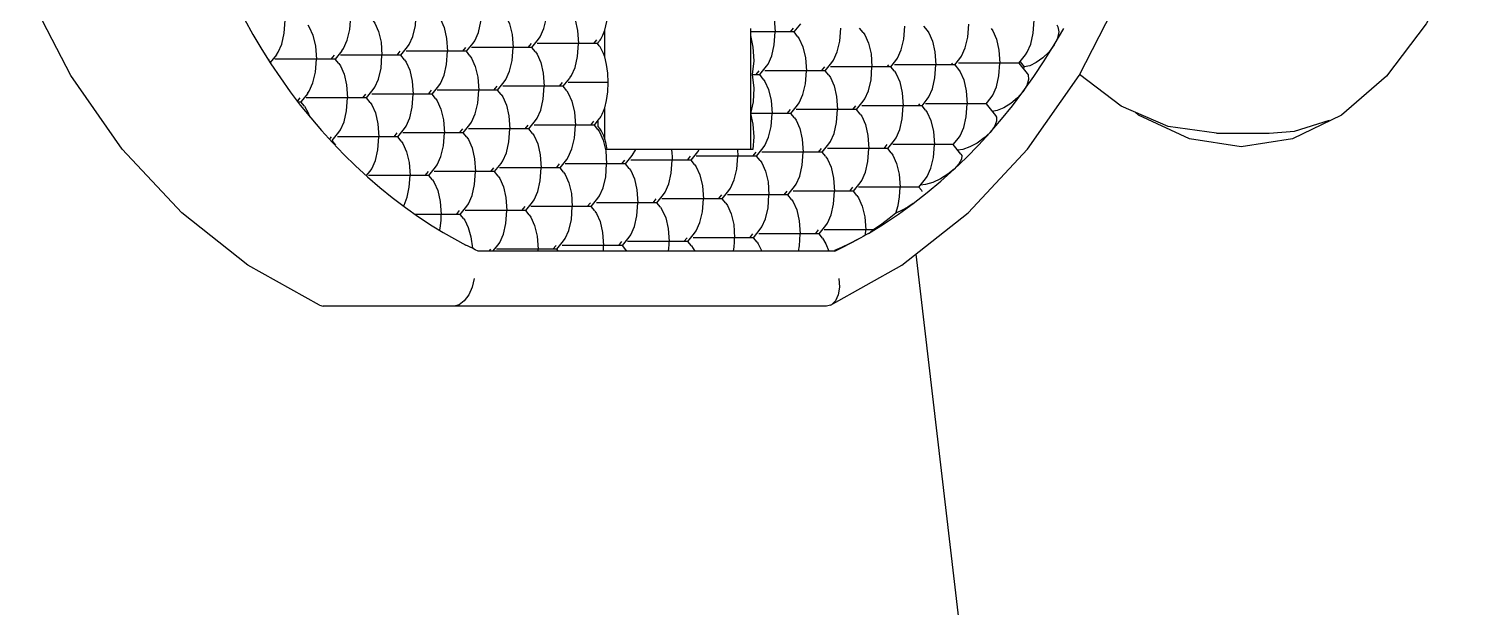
# Model space of a CAD drawing. Extents: x 1551 to 113148, y -1700 to 77018.
# Drawn here: x 13588.38 to 13614.44, y 23858.78 to 23869.32 of the extents above; entities that cross this region are included whole.
import ezdxf

# ---------------------------------------------------------------- set-up
doc = ezdxf.new("R2010")
doc.units = 0
doc.header["$LTSCALE"] = 500
doc.header["$MEASUREMENT"] = 0
doc.linetypes.add('CENTER', pattern=[3, 2.5, -0.25, 0, -0.25])
doc.layers.get('0').update_dxf_attribs({"linetype": 'CONTINUOUS'})

# ---------------------------------------------------------------- blocks, each defined once
blk = doc.blocks.new('platform_top')
at = {"linetype": 'Continuous'}
for p, q in [((-9510.004, 2028.163), (-9509.933, 2028.178)), ((-9509.933, 2028.178), (-9500.768, 2028.178)), ((-9500.697, 2028.163), (-9500.768, 2028.178)), ((-9510.084, 2027.178), (-9503.582, 2027.178)), ((-9507.474, 2027.083), (-9507.533, 2027.178)), ((-9507.474, 2027.083), (-9507.409, 2027.002)), ((-9506.216, 2027.073), (-9506.337, 2026.922)), ((-9506.28, 2027.154), (-9506.299, 2027.178)), ((-9506.28, 2027.154), (-9506.216, 2027.073)), ((-9506.211, 2027.073), (-9506.215, 2027.073)), ((-9506.211, 2027.073), (-9505.116, 2027.073)), ((-9506.199, 2027.002), (-9506.142, 2027.073)), ((-9505.871, 2027.108), (-9505.871, 2027.073)), ((-9505.022, 2027.144), (-9505.144, 2026.992)), ((-9505.05, 2027.178), (-9505.022, 2027.144)), ((-9505.017, 2027.144), (-9505.022, 2027.143)), ((-9505.017, 2027.144), (-9503.923, 2027.144)), ((-9505.006, 2027.073), (-9504.949, 2027.144)), ((-9504.677, 2027.178), (-9504.678, 2027.155)), ((-9504.678, 2027.155), (-9504.678, 2027.144)), ((-9503.857, 2027.178), (-9503.95, 2027.063)), ((-9503.812, 2027.144), (-9503.784, 2027.178)), ((-9503.591, 2027.178), (-9503.535, 2027.151)), ((-9503.535, 2027.151), (-9503.484, 2027.126)), ((-9503.457, 2026.917), (-9503.482, 2027.126)), ((-9503.157, 2026.955), (-9503.365, 2027.066)), ((-9510.79, 2026.79), (-9509.891, 2026.79)), ((-9510.697, 2026.853), (-9510.646, 2026.882)), ((-9509.797, 2026.861), (-9509.918, 2026.71)), ((-9509.861, 2026.941), (-9509.797, 2026.861)), ((-9509.792, 2026.861), (-9509.796, 2026.861)), ((-9509.792, 2026.861), (-9508.697, 2026.861)), ((-9509.78, 2026.79), (-9509.723, 2026.861)), ((-9508.603, 2026.932), (-9508.725, 2026.78)), ((-9508.668, 2027.012), (-9508.603, 2026.932)), ((-9508.598, 2026.932), (-9508.603, 2026.931)), ((-9508.598, 2026.932), (-9507.504, 2026.932)), ((-9508.587, 2026.861), (-9508.53, 2026.932)), ((-9507.409, 2027.002), (-9507.531, 2026.851)), ((-9507.405, 2027.002), (-9507.409, 2027.002)), ((-9507.405, 2027.002), (-9506.31, 2027.002)), ((-9507.393, 2026.932), (-9507.336, 2027.002)), ((-9502.952, 2026.837), (-9503.157, 2026.955)), ((-9502.75, 2026.714), (-9502.952, 2026.837)), ((-9503.325, 2026.588), (-9503.26, 2026.507)), ((-9511.511, 2026.31), (-9511.765, 2026.112)), ((-9508.099, 2026.305), (-9508.035, 2026.224)), ((-9506.841, 2026.295), (-9506.962, 2026.144)), ((-9506.906, 2026.376), (-9506.841, 2026.295)), ((-9506.836, 2026.295), (-9506.841, 2026.295)), ((-9506.836, 2026.295), (-9505.742, 2026.295)), ((-9506.825, 2026.224), (-9506.768, 2026.295)), ((-9505.647, 2026.366), (-9505.769, 2026.215)), ((-9505.712, 2026.446), (-9505.647, 2026.366)), ((-9505.643, 2026.366), (-9505.647, 2026.366)), ((-9505.643, 2026.366), (-9504.548, 2026.366)), ((-9505.631, 2026.295), (-9505.574, 2026.366)), ((-9504.454, 2026.437), (-9504.575, 2026.285)), ((-9504.518, 2026.517), (-9504.454, 2026.437)), ((-9504.449, 2026.437), (-9504.453, 2026.436)), ((-9504.449, 2026.437), (-9503.354, 2026.437)), ((-9504.437, 2026.366), (-9504.38, 2026.437)), ((-9503.26, 2026.507), (-9503.381, 2026.356)), ((-9503.255, 2026.507), (-9503.26, 2026.507)), ((-9503.255, 2026.507), (-9502.44, 2026.507)), ((-9503.244, 2026.437), (-9503.187, 2026.507)), ((-9502.024, 2026.202), (-9502.262, 2026.382)), ((-9511.616, 2026.012), (-9511.737, 2025.861)), ((-9511.66, 2026.068), (-9511.67, 2026.088)), ((-9511.66, 2026.068), (-9511.616, 2026.012)), ((-9511.611, 2026.012), (-9511.615, 2026.012)), ((-9511.611, 2026.012), (-9510.516, 2026.012)), ((-9510.422, 2026.083), (-9510.543, 2025.932)), ((-9510.487, 2026.164), (-9510.422, 2026.083)), ((-9510.417, 2026.083), (-9510.422, 2026.083)), ((-9510.417, 2026.083), (-9509.323, 2026.083)), ((-9510.406, 2026.012), (-9510.349, 2026.083)), ((-9509.228, 2026.154), (-9509.35, 2026.002)), ((-9509.293, 2026.234), (-9509.228, 2026.154)), ((-9509.224, 2026.154), (-9509.228, 2026.154)), ((-9509.224, 2026.154), (-9508.129, 2026.154)), ((-9509.212, 2026.083), (-9509.155, 2026.154)), ((-9508.035, 2026.224), (-9508.156, 2026.073)), ((-9508.03, 2026.224), (-9508.034, 2026.224)), ((-9508.03, 2026.224), (-9506.935, 2026.224)), ((-9508.018, 2026.154), (-9507.961, 2026.224)), ((-9511.736, 2025.965), (-9511.644, 2025.977)), ((-9503.95, 2025.81), (-9503.885, 2025.729)), ((-9502.691, 2025.8), (-9502.813, 2025.649)), ((-9502.756, 2025.881), (-9502.691, 2025.8)), ((-9502.687, 2025.8), (-9502.691, 2025.8)), ((-9502.687, 2025.8), (-9501.592, 2025.8)), ((-9502.675, 2025.729), (-9502.618, 2025.8)), ((-9501.551, 2025.805), (-9501.619, 2025.72)), ((-9501.353, 2025.623), (-9501.572, 2025.824)), ((-9508.725, 2025.527), (-9508.66, 2025.447)), ((-9507.466, 2025.517), (-9507.588, 2025.366)), ((-9507.531, 2025.598), (-9507.466, 2025.517)), ((-9507.462, 2025.517), (-9507.466, 2025.517)), ((-9507.462, 2025.517), (-9506.367, 2025.517)), ((-9507.45, 2025.447), (-9507.393, 2025.517)), ((-9506.272, 2025.588), (-9506.394, 2025.437)), ((-9506.337, 2025.669), (-9506.272, 2025.588)), ((-9506.268, 2025.588), (-9506.272, 2025.588)), ((-9506.268, 2025.588), (-9505.173, 2025.588)), ((-9506.256, 2025.517), (-9506.199, 2025.588)), ((-9505.911, 2025.351), (-9505.928, 2025.588)), ((-9505.079, 2025.659), (-9505.2, 2025.507)), ((-9505.144, 2025.739), (-9505.079, 2025.659)), ((-9505.074, 2025.659), (-9505.079, 2025.659)), ((-9505.074, 2025.659), (-9503.979, 2025.659)), ((-9505.063, 2025.588), (-9505.006, 2025.659)), ((-9503.885, 2025.729), (-9504.007, 2025.578)), ((-9503.881, 2025.729), (-9503.885, 2025.729)), ((-9503.881, 2025.729), (-9502.786, 2025.729)), ((-9503.869, 2025.659), (-9503.812, 2025.729)), ((-9501.141, 2025.416), (-9501.353, 2025.623)), ((-9512.417, 2025.325), (-9512.325, 2025.339)), ((-9512.381, 2025.409), (-9512.241, 2025.234)), ((-9512.241, 2025.234), (-9512.334, 2025.119)), ((-9512.236, 2025.234), (-9512.241, 2025.234)), ((-9512.236, 2025.234), (-9511.141, 2025.234)), ((-9511.047, 2025.305), (-9511.169, 2025.154)), ((-9511.112, 2025.386), (-9511.047, 2025.305)), ((-9511.043, 2025.305), (-9511.047, 2025.305)), ((-9511.043, 2025.305), (-9509.948, 2025.305)), ((-9511.031, 2025.234), (-9510.974, 2025.305)), ((-9509.853, 2025.376), (-9509.975, 2025.225)), ((-9509.918, 2025.456), (-9509.853, 2025.376)), ((-9509.849, 2025.376), (-9509.853, 2025.376)), ((-9509.849, 2025.376), (-9508.754, 2025.376)), ((-9509.837, 2025.305), (-9509.78, 2025.376)), ((-9508.66, 2025.447), (-9508.781, 2025.295)), ((-9508.655, 2025.447), (-9508.66, 2025.446)), ((-9508.655, 2025.447), (-9507.56, 2025.447)), ((-9508.644, 2025.376), (-9508.587, 2025.447)), ((-9508.588, 2025.328), (-9505.938, 2025.328)), ((-9508.547, 2023.247), (-9508.547, 2025.328)), ((-9507.588, 2025.366), (-9507.614, 2025.328)), ((-9506.394, 2025.437), (-9506.458, 2025.328)), ((-9505.866, 2025.154), (-9505.911, 2025.351)), ((-9500.935, 2025.201), (-9501.141, 2025.416)), ((-9500.994, 2025.244), (-9500.929, 2025.164)), ((-9517.032, 2025.028), (-9517.997, 2025.028)), ((-9505.894, 2025.132), (-9505.894, 2024.567)), ((-9505.799, 2025.004), (-9505.866, 2025.154)), ((-9505.769, 2024.962), (-9505.799, 2025.004)), ((-9505.769, 2024.961), (-9505.704, 2024.881)), ((-9504.575, 2025.032), (-9504.51, 2024.952)), ((-9503.317, 2025.022), (-9503.438, 2024.871)), ((-9503.381, 2025.103), (-9503.317, 2025.022)), ((-9503.312, 2025.022), (-9503.317, 2025.022)), ((-9503.312, 2025.022), (-9502.217, 2025.022)), ((-9503.3, 2024.952), (-9503.244, 2025.022)), ((-9502.123, 2025.093), (-9502.245, 2024.942)), ((-9502.188, 2025.174), (-9502.123, 2025.093)), ((-9502.119, 2025.093), (-9502.123, 2025.093)), ((-9502.119, 2025.093), (-9501.024, 2025.093)), ((-9502.107, 2025.022), (-9502.05, 2025.093)), ((-9500.929, 2025.164), (-9501.051, 2025.012)), ((-9500.734, 2024.979), (-9500.935, 2025.201)), ((-9500.913, 2025.093), (-9500.885, 2025.128)), ((-9500.539, 2024.75), (-9500.734, 2024.979)), ((-9512.838, 2024.492), (-9513.012, 2024.709)), ((-9509.35, 2024.749), (-9509.285, 2024.669)), ((-9505.704, 2024.881), (-9505.794, 2024.769)), ((-9505.775, 2024.909), (-9505.775, 2024.81)), ((-9505.7, 2024.881), (-9505.704, 2024.881)), ((-9505.7, 2024.881), (-9504.605, 2024.881)), ((-9505.688, 2024.81), (-9505.631, 2024.881)), ((-9504.51, 2024.952), (-9504.632, 2024.8)), ((-9504.506, 2024.952), (-9504.51, 2024.951)), ((-9504.506, 2024.952), (-9503.411, 2024.952)), ((-9504.494, 2024.881), (-9504.437, 2024.952)), ((-9500.349, 2024.515), (-9500.539, 2024.75)), ((-9520.132, 2023.991), (-9519.312, 2024.698)), ((-9513.041, 2024.616), (-9512.949, 2024.631)), ((-9512.838, 2024.492), (-9512.931, 2024.376)), ((-9512.833, 2024.492), (-9512.837, 2024.492)), ((-9512.833, 2024.492), (-9511.738, 2024.492)), ((-9511.672, 2024.527), (-9511.766, 2024.411)), ((-9511.737, 2024.608), (-9511.672, 2024.527)), ((-9511.668, 2024.527), (-9511.672, 2024.527)), ((-9511.668, 2024.527), (-9510.573, 2024.527)), ((-9511.628, 2024.492), (-9511.599, 2024.527)), ((-9510.479, 2024.598), (-9510.6, 2024.447)), ((-9510.543, 2024.679), (-9510.479, 2024.598)), ((-9510.474, 2024.598), (-9510.479, 2024.598)), ((-9510.474, 2024.598), (-9509.379, 2024.598)), ((-9510.462, 2024.527), (-9510.406, 2024.598)), ((-9509.285, 2024.669), (-9509.407, 2024.517)), ((-9509.281, 2024.669), (-9509.285, 2024.669)), ((-9509.269, 2024.598), (-9509.212, 2024.669)), ((-9501.619, 2024.467), (-9501.555, 2024.386)), ((-9500.483, 2024.305), (-9500.361, 2024.457)), ((-9500.426, 2024.537), (-9500.361, 2024.457)), ((-9500.305, 2024.457), (-9500.361, 2024.457)), ((-9500.165, 2024.272), (-9500.349, 2024.515)), ((-9500.303, 2024.438), (-9500.345, 2024.386)), ((-9505.2, 2024.254), (-9505.136, 2024.174)), ((-9503.942, 2024.245), (-9504.064, 2024.093)), ((-9504.007, 2024.325), (-9503.942, 2024.245)), ((-9503.937, 2024.245), (-9503.942, 2024.244)), ((-9503.937, 2024.245), (-9502.843, 2024.245)), ((-9503.926, 2024.174), (-9503.869, 2024.245)), ((-9502.748, 2024.315), (-9502.87, 2024.164)), ((-9502.813, 2024.396), (-9502.748, 2024.315)), ((-9502.744, 2024.315), (-9502.748, 2024.315)), ((-9502.744, 2024.315), (-9501.649, 2024.315)), ((-9502.732, 2024.245), (-9502.675, 2024.315)), ((-9501.555, 2024.386), (-9501.676, 2024.235)), ((-9501.55, 2024.386), (-9501.554, 2024.386)), ((-9501.55, 2024.386), (-9500.455, 2024.386)), ((-9501.538, 2024.315), (-9501.482, 2024.386)), ((-9499.987, 2024.022), (-9500.165, 2024.272)), ((-9514.531, 2023.977), (-9515.3, 2022.483)), ((-9513.434, 2023.75), (-9513.586, 2023.939)), ((-9509.975, 2023.972), (-9509.91, 2023.891)), ((-9508.717, 2023.962), (-9508.838, 2023.81)), ((-9508.781, 2024.042), (-9508.717, 2023.962)), ((-9508.58, 2023.962), (-9508.717, 2023.962)), ((-9508.7, 2023.891), (-9508.644, 2023.962)), ((-9505.953, 2024.103), (-9505.226, 2024.103)), ((-9505.136, 2024.174), (-9505.257, 2024.023)), ((-9505.131, 2024.174), (-9505.135, 2024.174)), ((-9505.131, 2024.174), (-9504.036, 2024.174)), ((-9505.119, 2024.103), (-9505.063, 2024.174)), ((-9499.814, 2023.765), (-9499.987, 2024.022)), ((-9513.752, 2023.743), (-9513.634, 2023.799)), ((-9513.634, 2023.799), (-9513.53, 2023.817)), ((-9513.434, 2023.75), (-9513.556, 2023.598)), ((-9513.53, 2023.817), (-9513.511, 2023.845)), ((-9513.459, 2023.73), (-9513.53, 2023.817)), ((-9513.43, 2023.75), (-9513.434, 2023.749)), ((-9513.43, 2023.75), (-9512.335, 2023.75)), ((-9512.269, 2023.785), (-9512.362, 2023.669)), ((-9512.269, 2023.785), (-9512.334, 2023.865)), ((-9512.265, 2023.785), (-9512.269, 2023.785)), ((-9512.265, 2023.785), (-9511.17, 2023.785)), ((-9512.225, 2023.75), (-9512.196, 2023.785)), ((-9511.104, 2023.82), (-9511.197, 2023.704)), ((-9511.169, 2023.901), (-9511.104, 2023.82)), ((-9511.099, 2023.82), (-9511.104, 2023.82)), ((-9511.099, 2023.82), (-9510.005, 2023.82)), ((-9511.059, 2023.785), (-9511.031, 2023.82)), ((-9509.91, 2023.891), (-9510.032, 2023.74)), ((-9509.906, 2023.891), (-9509.91, 2023.891)), ((-9509.906, 2023.891), (-9508.811, 2023.891)), ((-9509.894, 2023.82), (-9509.837, 2023.891)), ((-9502.245, 2023.689), (-9502.18, 2023.608)), ((-9501.108, 2023.528), (-9500.986, 2023.679)), ((-9501.051, 2023.759), (-9500.986, 2023.679)), ((-9500.982, 2023.679), (-9500.986, 2023.679)), ((-9500.982, 2023.679), (-9499.887, 2023.679)), ((-9500.913, 2023.679), (-9500.97, 2023.608)), ((-9499.914, 2023.598), (-9499.799, 2023.741)), ((-9499.648, 2023.502), (-9499.814, 2023.765)), ((-9499.776, 2023.679), (-9499.767, 2023.69)), ((-9514.077, 2023.421), (-9514.253, 2023.118)), ((-9505.894, 2023.639), (-9505.894, 2023.152)), ((-9505.794, 2023.437), (-9505.761, 2023.396)), ((-9505.761, 2023.396), (-9505.794, 2023.355)), ((-9505.756, 2023.396), (-9505.761, 2023.396)), ((-9505.756, 2023.396), (-9504.662, 2023.396)), ((-9505.745, 2023.325), (-9505.688, 2023.396)), ((-9504.567, 2023.467), (-9504.689, 2023.315)), ((-9504.632, 2023.547), (-9504.567, 2023.467)), ((-9504.563, 2023.467), (-9504.567, 2023.467)), ((-9504.563, 2023.467), (-9503.468, 2023.467)), ((-9504.551, 2023.396), (-9504.494, 2023.467)), ((-9503.374, 2023.537), (-9503.495, 2023.386)), ((-9503.438, 2023.618), (-9503.374, 2023.537)), ((-9503.369, 2023.537), (-9503.373, 2023.537)), ((-9503.369, 2023.537), (-9502.274, 2023.537)), ((-9503.357, 2023.467), (-9503.3, 2023.537)), ((-9502.18, 2023.608), (-9502.301, 2023.457)), ((-9502.175, 2023.608), (-9502.18, 2023.608)), ((-9502.175, 2023.608), (-9501.081, 2023.608)), ((-9502.164, 2023.537), (-9502.107, 2023.608)), ((-9511.701, 2023.078), (-9511.766, 2023.158)), ((-9510.6, 2023.194), (-9510.536, 2023.113)), ((-9509.342, 2023.184), (-9509.463, 2023.033)), ((-9509.407, 2023.264), (-9509.342, 2023.184)), ((-9509.337, 2023.184), (-9509.342, 2023.184)), ((-9509.337, 2023.184), (-9508.547, 2023.184)), ((-9509.326, 2023.113), (-9509.269, 2023.184)), ((-9508.547, 2023.121), (-9508.547, 2023.247))]:
    blk.add_line(p, q, dxfattribs=at)
for points in [[(-9511.56, 2027.232), (-9512.562, 2035.791), (-9514.43, 2045.307), (-9517.007, 2054.631)], [(-9510.004, 2028.163), (-9511.305, 2027.434), (-9512.511, 2026.479), (-9513.595, 2025.318), (-9514.531, 2023.977)], [(-9510.158, 2027.678), (-9510.166, 2027.834), (-9510.144, 2027.973), (-9510.094, 2028.084), (-9510.021, 2028.154), (-9510.004, 2028.163)], [(-9503.517, 2027.678), (-9503.48, 2027.834), (-9503.418, 2027.973), (-9503.335, 2028.084), (-9503.243, 2028.154), (-9503.148, 2028.178)], [(-9500.697, 2028.163), (-9499.396, 2027.434), (-9498.19, 2026.479), (-9497.107, 2025.318), (-9496.171, 2023.977), (-9495.401, 2022.483)], [(-9510.084, 2027.178), (-9510.227, 2027.108), (-9510.369, 2027.035), (-9510.51, 2026.959)], [(-9510.51, 2026.959), (-9510.359, 2027.039), (-9510.207, 2027.112), (-9510.08, 2027.167)], [(-9509.861, 2026.941), (-9509.922, 2027.042), (-9509.972, 2027.178)], [(-9509.421, 2027.178), (-9509.438, 2027.079), (-9509.449, 2026.972), (-9509.452, 2026.861)], [(-9508.668, 2027.012), (-9508.689, 2027.042), (-9508.756, 2027.178)], [(-9508.24, 2027.178), (-9508.25, 2027.099), (-9508.257, 2027.016), (-9508.259, 2026.932)], [(-9507.056, 2027.178), (-9507.061, 2027.121), (-9507.064, 2027.062), (-9507.065, 2027.002)], [(-9505.868, 2027.178), (-9505.87, 2027.144), (-9505.871, 2027.108)], [(-9505.712, 2026.447), (-9505.742, 2026.489), (-9505.809, 2026.639), (-9505.854, 2026.836), (-9505.871, 2027.073)], [(-9504.518, 2026.517), (-9504.548, 2026.56), (-9504.615, 2026.71), (-9504.661, 2026.907), (-9504.678, 2027.144)], [(-9503.95, 2027.063), (-9503.98, 2027.02), (-9504.047, 2026.871), (-9504.092, 2026.673), (-9504.109, 2026.437)], [(-9503.484, 2027.126), (-9503.444, 2027.106), (-9503.405, 2027.086), (-9503.365, 2027.066)], [(-9510.697, 2026.853), (-9510.973, 2026.683), (-9511.244, 2026.502), (-9511.511, 2026.31)], [(-9511.196, 2026.484), (-9511.074, 2026.585), (-9510.939, 2026.687), (-9510.79, 2026.79)], [(-9510.79, 2026.79), (-9510.762, 2026.811), (-9510.731, 2026.832)], [(-9510.646, 2026.882), (-9510.601, 2026.908), (-9510.555, 2026.934), (-9510.51, 2026.959)], [(-9510.644, 2026.882), (-9510.645, 2026.851), (-9510.646, 2026.82), (-9510.646, 2026.79)], [(-9510.487, 2026.164), (-9510.517, 2026.206), (-9510.584, 2026.356), (-9510.629, 2026.553), (-9510.646, 2026.79)], [(-9509.293, 2026.234), (-9509.323, 2026.277), (-9509.39, 2026.427), (-9509.435, 2026.624), (-9509.452, 2026.861)], [(-9508.099, 2026.305), (-9508.129, 2026.348), (-9508.196, 2026.498), (-9508.242, 2026.695), (-9508.259, 2026.932)], [(-9507.531, 2026.851), (-9507.561, 2026.808), (-9507.628, 2026.658), (-9507.673, 2026.461), (-9507.69, 2026.224)], [(-9506.906, 2026.376), (-9506.936, 2026.419), (-9507.003, 2026.568), (-9507.048, 2026.765), (-9507.065, 2027.002)], [(-9506.337, 2026.922), (-9506.367, 2026.879), (-9506.434, 2026.729), (-9506.48, 2026.532), (-9506.497, 2026.295)], [(-9505.143, 2026.992), (-9505.174, 2026.95), (-9505.24, 2026.8), (-9505.286, 2026.603), (-9505.303, 2026.366)], [(-9503.325, 2026.588), (-9503.344, 2026.614), (-9503.409, 2026.744), (-9503.457, 2026.917)], [(-9502.889, 2026.798), (-9502.902, 2026.719), (-9502.912, 2026.615), (-9502.916, 2026.507)], [(-9509.918, 2026.709), (-9509.948, 2026.667), (-9510.015, 2026.517), (-9510.061, 2026.32), (-9510.078, 2026.083)], [(-9508.724, 2026.78), (-9508.755, 2026.737), (-9508.821, 2026.588), (-9508.867, 2026.391), (-9508.884, 2026.154)], [(-9502.262, 2026.382), (-9502.504, 2026.552), (-9502.75, 2026.714)], [(-9511.511, 2026.31), (-9511.416, 2026.374), (-9511.309, 2026.433), (-9511.196, 2026.484)], [(-9511.196, 2026.484), (-9511.236, 2026.348), (-9511.262, 2026.19), (-9511.271, 2026.012)], [(-9506.337, 2025.669), (-9506.367, 2025.711), (-9506.434, 2025.861), (-9506.48, 2026.058), (-9506.497, 2026.295)], [(-9505.144, 2025.739), (-9505.174, 2025.782), (-9505.24, 2025.932), (-9505.286, 2026.129), (-9505.303, 2026.366)], [(-9504.575, 2026.285), (-9504.605, 2026.242), (-9504.672, 2026.093), (-9504.717, 2025.896), (-9504.735, 2025.659)], [(-9503.95, 2025.81), (-9503.98, 2025.853), (-9504.047, 2026.003), (-9504.092, 2026.2), (-9504.109, 2026.437)], [(-9503.381, 2026.356), (-9503.411, 2026.313), (-9503.478, 2026.163), (-9503.524, 2025.966), (-9503.541, 2025.729)], [(-9502.756, 2025.881), (-9502.786, 2025.924), (-9502.853, 2026.073), (-9502.899, 2026.27), (-9502.916, 2026.507)], [(-9502.231, 2026.358), (-9502.242, 2026.34), (-9502.297, 2026.194), (-9502.334, 2026.013), (-9502.347, 2025.8)], [(-9511.765, 2026.112), (-9512.015, 2025.903), (-9512.258, 2025.684)], [(-9511.112, 2025.386), (-9511.142, 2025.429), (-9511.209, 2025.578), (-9511.254, 2025.775), (-9511.271, 2026.012)], [(-9509.918, 2025.457), (-9509.948, 2025.499), (-9510.015, 2025.649), (-9510.061, 2025.846), (-9510.078, 2026.083)], [(-9509.35, 2026.002), (-9509.38, 2025.96), (-9509.447, 2025.81), (-9509.492, 2025.613), (-9509.509, 2025.376)], [(-9508.725, 2025.527), (-9508.755, 2025.57), (-9508.821, 2025.72), (-9508.867, 2025.917), (-9508.884, 2026.154)], [(-9508.156, 2026.073), (-9508.186, 2026.03), (-9508.253, 2025.881), (-9508.298, 2025.683), (-9508.316, 2025.447)], [(-9507.531, 2025.598), (-9507.561, 2025.641), (-9507.628, 2025.79), (-9507.673, 2025.988), (-9507.69, 2026.224)], [(-9506.962, 2026.144), (-9506.992, 2026.101), (-9507.059, 2025.951), (-9507.105, 2025.754), (-9507.122, 2025.517)], [(-9505.769, 2026.214), (-9505.799, 2026.172), (-9505.866, 2026.022), (-9505.911, 2025.825), (-9505.928, 2025.588)], [(-9501.572, 2025.824), (-9501.796, 2026.018), (-9502.024, 2026.202)], [(-9512.258, 2025.684), (-9512.141, 2025.777), (-9512.007, 2025.86), (-9511.866, 2025.924), (-9511.736, 2025.965)], [(-9511.737, 2025.861), (-9511.767, 2025.818), (-9511.834, 2025.668), (-9511.879, 2025.471), (-9511.897, 2025.234)], [(-9510.543, 2025.932), (-9510.573, 2025.889), (-9510.64, 2025.739), (-9510.686, 2025.542), (-9510.703, 2025.305)], [(-9502.188, 2025.174), (-9502.218, 2025.216), (-9502.285, 2025.366), (-9502.33, 2025.563), (-9502.347, 2025.8)], [(-9512.258, 2025.684), (-9512.482, 2025.469), (-9512.7, 2025.245), (-9512.912, 2025.013)], [(-9512.381, 2025.409), (-9512.394, 2025.433), (-9512.39, 2025.503), (-9512.344, 2025.589), (-9512.258, 2025.684)], [(-9507.111, 2025.328), (-9507.117, 2025.391), (-9507.121, 2025.454), (-9507.122, 2025.517)], [(-9505.2, 2025.507), (-9505.23, 2025.465), (-9505.297, 2025.315), (-9505.343, 2025.118), (-9505.36, 2024.881)], [(-9504.575, 2025.032), (-9504.605, 2025.075), (-9504.672, 2025.225), (-9504.717, 2025.422), (-9504.735, 2025.659)], [(-9504.007, 2025.578), (-9504.037, 2025.535), (-9504.104, 2025.386), (-9504.149, 2025.188), (-9504.166, 2024.952)], [(-9503.382, 2025.103), (-9503.411, 2025.146), (-9503.478, 2025.295), (-9503.524, 2025.493), (-9503.541, 2025.729)], [(-9502.813, 2025.649), (-9502.843, 2025.606), (-9502.91, 2025.456), (-9502.955, 2025.259), (-9502.973, 2025.022)], [(-9501.619, 2025.719), (-9501.649, 2025.677), (-9501.716, 2025.527), (-9501.762, 2025.33), (-9501.779, 2025.093)], [(-9519.312, 2024.698), (-9518.421, 2025.132), (-9517.487, 2025.278)], [(-9517.487, 2025.278), (-9516.542, 2025.132), (-9515.617, 2024.698), (-9515.551, 2024.644)], [(-9512.912, 2025.013), (-9512.805, 2025.116), (-9512.678, 2025.208), (-9512.544, 2025.28), (-9512.417, 2025.325)], [(-9511.737, 2024.608), (-9511.767, 2024.651), (-9511.834, 2024.8), (-9511.879, 2024.998), (-9511.897, 2025.234)], [(-9510.544, 2024.679), (-9510.573, 2024.721), (-9510.64, 2024.871), (-9510.686, 2025.068), (-9510.703, 2025.305)], [(-9509.975, 2025.224), (-9510.005, 2025.182), (-9510.072, 2025.032), (-9510.117, 2024.835), (-9510.135, 2024.598)], [(-9509.35, 2024.749), (-9509.38, 2024.792), (-9509.447, 2024.942), (-9509.492, 2025.139), (-9509.509, 2025.376)], [(-9508.781, 2025.295), (-9508.811, 2025.252), (-9508.878, 2025.103), (-9508.924, 2024.906), (-9508.941, 2024.669)], [(-9508.548, 2024.669), (-9508.591, 2024.864), (-9508.606, 2025.094), (-9508.588, 2025.328)], [(-9508.312, 2025.328), (-9508.314, 2025.368), (-9508.315, 2025.407), (-9508.316, 2025.447)], [(-9517.997, 2025.028), (-9518.455, 2024.993), (-9519.096, 2024.791)], [(-9517.032, 2025.028), (-9516.155, 2024.905), (-9515.297, 2024.534), (-9514.539, 2023.96)], [(-9512.912, 2025.013), (-9513.118, 2024.774), (-9513.317, 2024.527), (-9513.51, 2024.272)], [(-9513.012, 2024.709), (-9513.027, 2024.736), (-9513.028, 2024.812), (-9512.989, 2024.908), (-9512.912, 2025.013)], [(-9512.334, 2025.118), (-9512.364, 2025.076), (-9512.431, 2024.926), (-9512.476, 2024.729), (-9512.493, 2024.492)], [(-9511.169, 2025.154), (-9511.199, 2025.111), (-9511.266, 2024.961), (-9511.311, 2024.764), (-9511.328, 2024.527)], [(-9502.813, 2024.396), (-9502.843, 2024.439), (-9502.91, 2024.588), (-9502.955, 2024.785), (-9502.973, 2025.022)], [(-9501.619, 2024.467), (-9501.649, 2024.509), (-9501.716, 2024.659), (-9501.762, 2024.856), (-9501.779, 2025.093)], [(-9501.051, 2025.012), (-9501.081, 2024.97), (-9501.148, 2024.82), (-9501.193, 2024.623), (-9501.211, 2024.386)], [(-9505.2, 2024.254), (-9505.23, 2024.297), (-9505.297, 2024.447), (-9505.343, 2024.644), (-9505.36, 2024.881)], [(-9504.632, 2024.8), (-9504.662, 2024.757), (-9504.729, 2024.608), (-9504.774, 2024.411), (-9504.792, 2024.174)], [(-9504.007, 2024.325), (-9504.037, 2024.368), (-9504.104, 2024.518), (-9504.149, 2024.715), (-9504.166, 2024.952)], [(-9503.438, 2024.871), (-9503.468, 2024.828), (-9503.535, 2024.678), (-9503.581, 2024.481), (-9503.598, 2024.245)], [(-9502.244, 2024.942), (-9502.275, 2024.899), (-9502.342, 2024.749), (-9502.387, 2024.552), (-9502.404, 2024.315)], [(-9500.426, 2024.537), (-9500.495, 2024.656), (-9500.517, 2024.724)], [(-9513.51, 2024.272), (-9513.411, 2024.385), (-9513.292, 2024.486), (-9513.164, 2024.566), (-9513.041, 2024.616)], [(-9512.334, 2023.866), (-9512.364, 2023.908), (-9512.431, 2024.058), (-9512.476, 2024.255), (-9512.493, 2024.492)], [(-9511.169, 2023.901), (-9511.199, 2023.944), (-9511.266, 2024.093), (-9511.311, 2024.291), (-9511.328, 2024.527)], [(-9510.6, 2024.447), (-9510.63, 2024.404), (-9510.697, 2024.254), (-9510.743, 2024.057), (-9510.76, 2023.82)], [(-9509.975, 2023.972), (-9510.005, 2024.014), (-9510.072, 2024.164), (-9510.117, 2024.361), (-9510.135, 2024.598)], [(-9509.406, 2024.517), (-9509.437, 2024.475), (-9509.504, 2024.325), (-9509.549, 2024.128), (-9509.566, 2023.891)], [(-9509.281, 2024.669), (-9508.678, 2024.669), (-9508.548, 2024.669)], [(-9508.781, 2024.042), (-9508.811, 2024.085), (-9508.878, 2024.235), (-9508.924, 2024.432), (-9508.941, 2024.669)], [(-9508.58, 2023.962), (-9508.606, 2024.208), (-9508.594, 2024.457), (-9508.548, 2024.669)], [(-9505.894, 2024.567), (-9505.928, 2024.43), (-9505.948, 2024.274), (-9505.953, 2024.103)], [(-9513.51, 2024.272), (-9513.707, 2023.996), (-9513.896, 2023.712), (-9514.077, 2023.421)], [(-9513.586, 2023.939), (-9513.603, 2023.968), (-9513.611, 2024.052), (-9513.579, 2024.157), (-9513.51, 2024.272)], [(-9512.931, 2024.376), (-9512.961, 2024.333), (-9513.028, 2024.184), (-9513.073, 2023.986), (-9513.09, 2023.75)], [(-9511.765, 2024.411), (-9511.796, 2024.369), (-9511.862, 2024.219), (-9511.908, 2024.022), (-9511.925, 2023.785)], [(-9503.438, 2023.618), (-9503.468, 2023.661), (-9503.535, 2023.811), (-9503.581, 2024.008), (-9503.598, 2024.245)], [(-9502.245, 2023.689), (-9502.275, 2023.732), (-9502.342, 2023.881), (-9502.387, 2024.078), (-9502.404, 2024.315)], [(-9501.676, 2024.235), (-9501.706, 2024.192), (-9501.773, 2024.042), (-9501.819, 2023.845), (-9501.836, 2023.608)], [(-9501.051, 2023.759), (-9501.081, 2023.802), (-9501.148, 2023.952), (-9501.193, 2024.149), (-9501.211, 2024.386)], [(-9500.482, 2024.305), (-9500.513, 2024.263), (-9500.579, 2024.113), (-9500.625, 2023.916), (-9500.642, 2023.679)], [(-9521.459, 2021.861), (-9520.854, 2023.034), (-9520.132, 2023.991)], [(-9508.547, 2023.247), (-9508.593, 2023.459), (-9508.606, 2023.711), (-9508.58, 2023.962)], [(-9505.953, 2024.103), (-9505.948, 2023.932), (-9505.928, 2023.776), (-9505.894, 2023.639)], [(-9505.257, 2024.022), (-9505.287, 2023.98), (-9505.354, 2023.83), (-9505.4, 2023.633), (-9505.417, 2023.396)], [(-9504.632, 2023.547), (-9504.662, 2023.59), (-9504.729, 2023.74), (-9504.774, 2023.937), (-9504.792, 2024.174)], [(-9504.063, 2024.093), (-9504.094, 2024.05), (-9504.16, 2023.901), (-9504.206, 2023.704), (-9504.223, 2023.467)], [(-9502.87, 2024.164), (-9502.9, 2024.121), (-9502.967, 2023.971), (-9503.012, 2023.774), (-9503.029, 2023.537)], [(-9514.077, 2023.421), (-9513.986, 2023.546), (-9513.875, 2023.656), (-9513.752, 2023.743)], [(-9512.931, 2023.123), (-9512.961, 2023.166), (-9513.028, 2023.316), (-9513.073, 2023.513), (-9513.09, 2023.75)], [(-9512.362, 2023.669), (-9512.392, 2023.626), (-9512.459, 2023.476), (-9512.505, 2023.279), (-9512.522, 2023.042)], [(-9511.766, 2023.158), (-9511.796, 2023.201), (-9511.862, 2023.351), (-9511.908, 2023.548), (-9511.925, 2023.785)], [(-9511.197, 2023.704), (-9511.227, 2023.661), (-9511.294, 2023.512), (-9511.339, 2023.315), (-9511.357, 2023.078)], [(-9510.6, 2023.194), (-9510.63, 2023.237), (-9510.697, 2023.386), (-9510.743, 2023.583), (-9510.76, 2023.82)], [(-9510.032, 2023.74), (-9510.062, 2023.697), (-9510.129, 2023.547), (-9510.174, 2023.35), (-9510.191, 2023.113)], [(-9509.407, 2023.265), (-9509.437, 2023.307), (-9509.504, 2023.457), (-9509.549, 2023.654), (-9509.566, 2023.891)], [(-9508.838, 2023.81), (-9508.868, 2023.768), (-9508.935, 2023.618), (-9508.981, 2023.421), (-9508.998, 2023.184)], [(-9500.483, 2023.052), (-9500.513, 2023.095), (-9500.579, 2023.245), (-9500.625, 2023.442), (-9500.642, 2023.679)], [(-9514.128, 2023.057), (-9514.146, 2023.088), (-9514.161, 2023.179), (-9514.137, 2023.295), (-9514.077, 2023.421)], [(-9513.556, 2023.598), (-9513.586, 2023.555), (-9513.653, 2023.406), (-9513.698, 2023.209), (-9513.716, 2022.972)], [(-9505.257, 2022.77), (-9505.287, 2022.812), (-9505.354, 2022.962), (-9505.4, 2023.159), (-9505.417, 2023.396)], [(-9504.064, 2022.84), (-9504.094, 2022.883), (-9504.16, 2023.033), (-9504.206, 2023.23), (-9504.223, 2023.467)], [(-9502.87, 2022.911), (-9502.9, 2022.954), (-9502.967, 2023.103), (-9503.012, 2023.301), (-9503.029, 2023.537)], [(-9502.301, 2023.457), (-9502.331, 2023.414), (-9502.398, 2023.264), (-9502.444, 2023.067), (-9502.461, 2022.83)], [(-9501.676, 2022.982), (-9501.706, 2023.024), (-9501.773, 2023.174), (-9501.819, 2023.371), (-9501.836, 2023.608)], [(-9501.108, 2023.527), (-9501.138, 2023.485), (-9501.205, 2023.335), (-9501.25, 2023.138), (-9501.267, 2022.901)], [(-9499.914, 2023.598), (-9499.944, 2023.555), (-9500.011, 2023.406), (-9500.057, 2023.209), (-9500.074, 2022.972)], [(-9499.33, 2022.951), (-9499.486, 2023.229), (-9499.648, 2023.502)], [(-9508.838, 2022.557), (-9508.868, 2022.6), (-9508.935, 2022.75), (-9508.981, 2022.947), (-9508.998, 2023.184)], [(-9505.894, 2023.152), (-9505.931, 2022.996), (-9505.951, 2022.814), (-9505.95, 2022.618)], [(-9504.689, 2023.315), (-9504.719, 2023.273), (-9504.786, 2023.123), (-9504.831, 2022.926), (-9504.848, 2022.689)], [(-9503.495, 2023.386), (-9503.525, 2023.343), (-9503.592, 2023.194), (-9503.638, 2022.996), (-9503.655, 2022.76)]]:
    blk.add_lwpolyline(points, dxfattribs=at)
for centre, start_param, end_param in [((-9505.656, 2025.557), 1.899364, 2.730076), ((-9505.656, 2024.142), 0.48206, 0.927295), ((-9505.656, 2024.064), -4.068888, -3.623652), ((-9505.656, 2022.728), 6.765245, 7.210481)]:
    blk.add_ellipse(centre, major_axis=(0, 0.707), ratio=0.420603, start_param=start_param, end_param=end_param, dxfattribs=at)

msp = doc.modelspace()

# ---------------------------------------------------------------- block references
at = {"linetype": 'CENTER', "rotation": 180}
msp.add_blockref('platform_top', (4092.981, 25892.444), dxfattribs=at)

doc.saveas('drawing.dxf')
